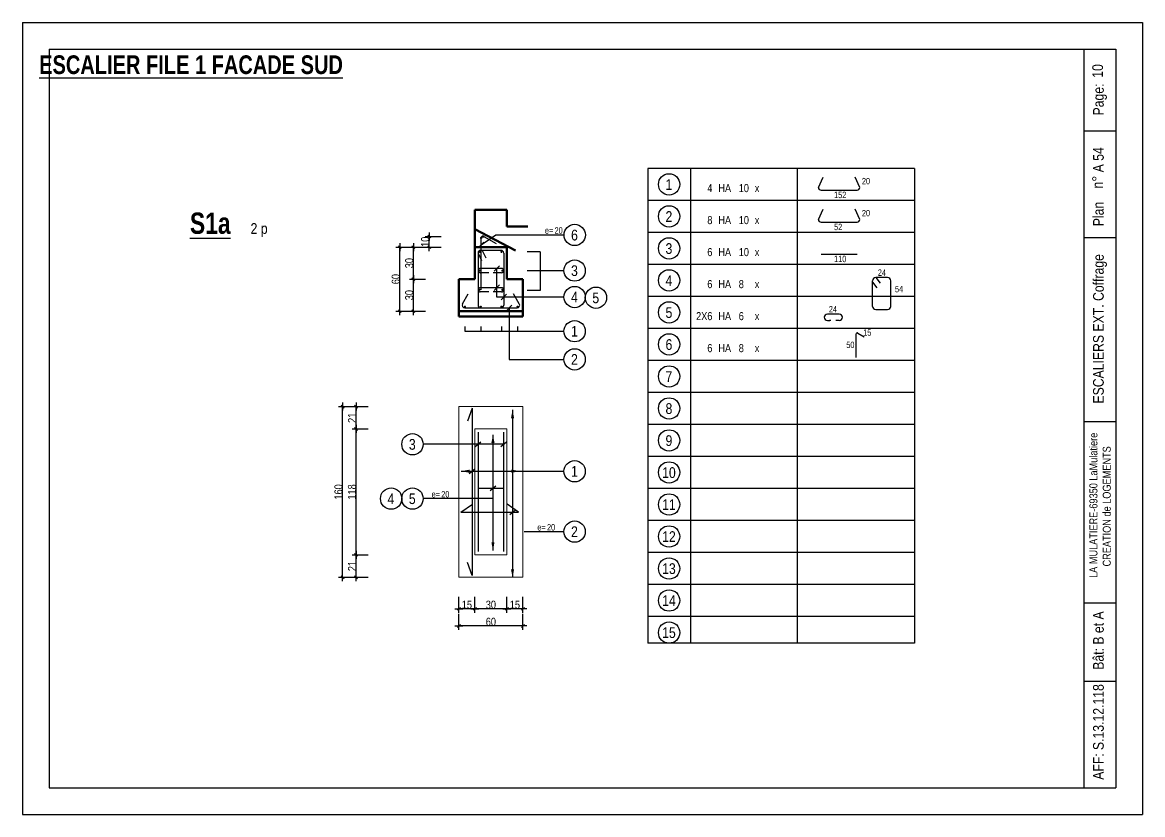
# Model space of a CAD drawing. Header units: centimetres. Extents: x 40138 to 55380, y -25189 to -21608.
# Drawn here: x 53280 to 55380, y -25189 to -23704 of the extents above; entities that cross this region are included whole.
import ezdxf
from ezdxf.enums import TextEntityAlignment as Align

# ---------------------------------------------------------------- set-up
doc = ezdxf.new("R2010")
doc.units = ezdxf.units.CM
doc.header["$LTSCALE"] = 25.4
doc.header["$PDMODE"] = 1
doc.header["$PDSIZE"] = -2
doc.linetypes.add('TIRETPT2', pattern=[12.7, 6.35, -3.175, 0, -3.175])
for name, color, linetype in [('01_cote_gen', 4, 'Continuous'), ('01_fenetres', 171, 'Continuous'), ('01_linteaux', 2, 'Continuous'), ('01_sem', 42, 'Continuous'), ('01_texte', 230, 'Continuous'), ('AA_COTES', 2, 'Continuous')]:
    doc.layers.add(name, color=color, linetype=linetype)
doc.layers.add('01_murs_coup', color=5, linetype='Continuous', lineweight=60)
doc.styles.add('impact', font='impact.ttf')
doc.styles.add('STYLE2', font='ARIALN.TTF')
doc.dimstyles.new('JB25', dxfattribs={"dimscale": 0.1, "dimtxt": 150, "dimasz": 15, "dimexe": 0.1, "dimexo": 0.1, "dimgap": 0.09, "dimtad": 1, "dimdec": 1, "dimlfac": 0.5, "dimdsep": 46, "dimtxsty": 'STYLE2', "dimblk1": 'BOND_G', "dimblk2": 'BOND_D', "dimsah": 1, "dimcen": 1.5, "dimdle": 0.01, "dimse1": 1, "dimse2": 1, "dimclrd": 4, "dimclre": 2, "dimclrt": 6, "dimazin": 2, "dimtfac": 2.333333, "dimtdec": 1, "dimtix": 1, "dimtmove": 2, "dimatfit": 3, "dimldrblk": 'BOND_G', "dimfxl": 1, "dimtolj": 1, "dimtzin": 0, "dimarcsym": 0})

# ---------------------------------------------------------------- blocks, each defined once
blk = doc.blocks.new('BOND_G')
at = {"layer": 'AA_COTES', "color": 0}
for p, q in [((0, -5), (0, 15)), ((5, 0), (-5, 0)), ((1.8, 1.8), (-1.8, -1.8))]:
    blk.add_line(p, q, dxfattribs=at)
blk = doc.blocks.new('BOND_D')
at = {"layer": 'AA_COTES', "color": 0}
for p, q in [((5, 0), (-5, 0)), ((-1.8, -1.8), (1.8, 1.8)), ((0, 5), (0, -15))]:
    blk.add_line(p, q, dxfattribs=at)
blk = doc.blocks.new('*D504')
at = {"layer": '01_cote_gen', "color": 4, "linetype": 'Continuous', "lineweight": -2, "transparency": 16777216}
blk.add_line((53880.4, -24742.6), (53880.4, -24425.6), dxfattribs=at)
at = {"layer": 'Defpoints', "color": 0, "linetype": 'Continuous', "transparency": 16777216}
for p in [(53880.4, -24424.1), (53932.9, -24424.1), (53932.9, -24744.1)]:
    blk.add_point(p, dxfattribs=at)
at = {"layer": '01_cote_gen', "color": 4, "linetype": 'Continuous', "lineweight": -2, "transparency": 16777216, "xscale": 1.5, "yscale": 1.5, "zscale": 1.5}
for name, p, rotation in [('BOND_D', (53880.4, -24424.1), 90), ('BOND_G', (53880.4, -24744.1), 270)]:
    blk.add_blockref(name, p, dxfattribs=dict(at, rotation=rotation))
at = {"layer": '01_cote_gen', "color": 6, "linetype": 'Continuous', "lineweight": 0, "transparency": 16777216, "insert": (53872.7, -24584.1), "char_height": 15, "attachment_point": 5, "rotation": 90, "style": 'STYLE2'}
blk.add_mtext('\\A1;160', dxfattribs=at)
blk = doc.blocks.new('*D515')
at = {"layer": '01_cote_gen', "color": 4, "linetype": 'Continuous', "lineweight": -2, "transparency": 16777216}
blk.add_line((54216.9, -24835.3), (54099.9, -24835.3), dxfattribs=at)
at = {"layer": 'Defpoints', "color": 0, "linetype": 'Continuous', "transparency": 16777216}
for p in [(54098.4, -24725.3), (54218.4, -24725.3), (54098.4, -24835.3)]:
    blk.add_point(p, dxfattribs=at)
at = {"layer": '01_cote_gen', "color": 4, "linetype": 'Continuous', "lineweight": -2, "transparency": 16777216, "xscale": 1.5, "yscale": 1.5, "zscale": 1.5, "rotation": 180}
blk.add_blockref('BOND_D', (54098.4, -24835.3), dxfattribs=at)
at = {"layer": '01_cote_gen', "color": 4, "linetype": 'Continuous', "lineweight": -2, "transparency": 16777216, "xscale": 1.5, "yscale": 1.5, "zscale": 1.5}
blk.add_blockref('BOND_G', (54218.4, -24835.3), dxfattribs=at)
at = {"layer": '01_cote_gen', "color": 6, "linetype": 'Continuous', "lineweight": 0, "transparency": 16777216, "insert": (54158.4, -24827.6), "char_height": 15, "attachment_point": 5, "style": 'STYLE2'}
blk.add_mtext('\\A1;60', dxfattribs=at)
blk = doc.blocks.new('*D516')
at = {"layer": '01_cote_gen', "color": 4, "linetype": 'Continuous', "lineweight": -2, "transparency": 16777216}
blk.add_line((54216.9, -24803.2), (54189.9, -24803.2), dxfattribs=at)
at = {"layer": 'Defpoints', "color": 0, "linetype": 'Continuous', "transparency": 16777216}
for p in [(54188.4, -24702.1), (54218.4, -24702.1), (54188.4, -24803.2)]:
    blk.add_point(p, dxfattribs=at)
at = {"layer": '01_cote_gen', "color": 4, "linetype": 'Continuous', "lineweight": -2, "transparency": 16777216, "xscale": 1.5, "yscale": 1.5, "zscale": 1.5, "rotation": 180}
blk.add_blockref('BOND_D', (54188.4, -24803.2), dxfattribs=at)
at = {"layer": '01_cote_gen', "color": 4, "linetype": 'Continuous', "lineweight": -2, "transparency": 16777216, "xscale": 1.5, "yscale": 1.5, "zscale": 1.5}
blk.add_blockref('BOND_G', (54218.4, -24803.2), dxfattribs=at)
at = {"layer": '01_cote_gen', "color": 6, "linetype": 'Continuous', "lineweight": 0, "transparency": 16777216, "insert": (54203.4, -24795.5), "char_height": 15, "attachment_point": 5, "style": 'STYLE2'}
blk.add_mtext('\\A1;15', dxfattribs=at)
blk = doc.blocks.new('*D517')
at = {"layer": '01_cote_gen', "color": 4, "linetype": 'Continuous', "lineweight": -2, "transparency": 16777216}
blk.add_line((54186.9, -24803.2), (54129.9, -24803.2), dxfattribs=at)
at = {"layer": 'Defpoints', "color": 0, "linetype": 'Continuous', "transparency": 16777216}
for p in [(54128.4, -24702.1), (54188.4, -24702.1), (54128.4, -24803.2)]:
    blk.add_point(p, dxfattribs=at)
at = {"layer": '01_cote_gen', "color": 4, "linetype": 'Continuous', "lineweight": -2, "transparency": 16777216, "xscale": 1.5, "yscale": 1.5, "zscale": 1.5, "rotation": 180}
blk.add_blockref('BOND_D', (54128.4, -24803.2), dxfattribs=at)
at = {"layer": '01_cote_gen', "color": 4, "linetype": 'Continuous', "lineweight": -2, "transparency": 16777216, "xscale": 1.5, "yscale": 1.5, "zscale": 1.5}
blk.add_blockref('BOND_G', (54188.4, -24803.2), dxfattribs=at)
at = {"layer": '01_cote_gen', "color": 6, "linetype": 'Continuous', "lineweight": 0, "transparency": 16777216, "insert": (54158.4, -24795.5), "char_height": 15, "attachment_point": 5, "style": 'STYLE2'}
blk.add_mtext('\\A1;30', dxfattribs=at)
blk = doc.blocks.new('*D518')
at = {"layer": '01_cote_gen', "color": 4, "linetype": 'Continuous', "lineweight": -2, "transparency": 16777216}
blk.add_line((54126.9, -24803.2), (54099.9, -24803.2), dxfattribs=at)
at = {"layer": 'Defpoints', "color": 0, "linetype": 'Continuous', "transparency": 16777216}
for p in [(54098.4, -24691.1), (54128.4, -24702.1), (54098.4, -24803.2)]:
    blk.add_point(p, dxfattribs=at)
at = {"layer": '01_cote_gen', "color": 4, "linetype": 'Continuous', "lineweight": -2, "transparency": 16777216, "xscale": 1.5, "yscale": 1.5, "zscale": 1.5, "rotation": 180}
blk.add_blockref('BOND_D', (54098.4, -24803.2), dxfattribs=at)
at = {"layer": '01_cote_gen', "color": 4, "linetype": 'Continuous', "lineweight": -2, "transparency": 16777216, "xscale": 1.5, "yscale": 1.5, "zscale": 1.5}
blk.add_blockref('BOND_G', (54128.4, -24803.2), dxfattribs=at)
at = {"layer": '01_cote_gen', "color": 6, "linetype": 'Continuous', "lineweight": 0, "transparency": 16777216, "insert": (54113.4, -24795.5), "char_height": 15, "attachment_point": 5, "style": 'STYLE2'}
blk.add_mtext('\\A1;15', dxfattribs=at)
blk = doc.blocks.new('*D505')
at = {"layer": '01_cote_gen', "color": 4, "linetype": 'Continuous', "lineweight": -2, "transparency": 16777216}
blk.add_line((53905.6, -24742.6), (53905.6, -24703.6), dxfattribs=at)
at = {"layer": 'Defpoints', "color": 0, "linetype": 'Continuous', "transparency": 16777216}
for p in [(53905.6, -24702.1), (54195.7, -24702.1), (54135.7, -24744.1)]:
    blk.add_point(p, dxfattribs=at)
at = {"layer": '01_cote_gen', "color": 4, "linetype": 'Continuous', "lineweight": -2, "transparency": 16777216, "xscale": 1.5, "yscale": 1.5, "zscale": 1.5}
for name, p, rotation in [('BOND_D', (53905.6, -24702.1), 90), ('BOND_G', (53905.6, -24744.1), 270)]:
    blk.add_blockref(name, p, dxfattribs=dict(at, rotation=rotation))
at = {"layer": '01_cote_gen', "color": 6, "linetype": 'Continuous', "lineweight": 0, "transparency": 16777216, "insert": (53898.1, -24723.1), "char_height": 15, "attachment_point": 5, "rotation": 90, "style": 'STYLE2'}
blk.add_mtext('\\A1;21', dxfattribs=at)
blk = doc.blocks.new('*D506')
at = {"layer": '01_cote_gen', "color": 4, "linetype": 'Continuous', "lineweight": -2, "transparency": 16777216}
blk.add_line((53905.6, -24700.6), (53905.6, -24467.6), dxfattribs=at)
at = {"layer": 'Defpoints', "color": 0, "linetype": 'Continuous', "transparency": 16777216}
for p in [(53905.6, -24466.1), (54195.7, -24466.1), (53928.1, -24702.1)]:
    blk.add_point(p, dxfattribs=at)
at = {"layer": '01_cote_gen', "color": 4, "linetype": 'Continuous', "lineweight": -2, "transparency": 16777216, "xscale": 1.5, "yscale": 1.5, "zscale": 1.5}
for name, p, rotation in [('BOND_D', (53905.6, -24466.1), 90), ('BOND_G', (53905.6, -24702.1), 270)]:
    blk.add_blockref(name, p, dxfattribs=dict(at, rotation=rotation))
at = {"layer": '01_cote_gen', "color": 6, "linetype": 'Continuous', "lineweight": 0, "transparency": 16777216, "insert": (53898, -24584.1), "char_height": 15, "attachment_point": 5, "rotation": 90, "style": 'STYLE2'}
blk.add_mtext('\\A1;118', dxfattribs=at)
blk = doc.blocks.new('*D507')
at = {"layer": '01_cote_gen', "color": 4, "linetype": 'Continuous', "lineweight": -2, "transparency": 16777216}
blk.add_line((53905.6, -24464.6), (53905.6, -24425.6), dxfattribs=at)
at = {"layer": 'Defpoints', "color": 0, "linetype": 'Continuous', "transparency": 16777216}
for p in [(53902.9, -24424.1), (53905.6, -24424.1), (53928.1, -24466.1)]:
    blk.add_point(p, dxfattribs=at)
at = {"layer": '01_cote_gen', "color": 4, "linetype": 'Continuous', "lineweight": -2, "transparency": 16777216, "xscale": 1.5, "yscale": 1.5, "zscale": 1.5}
for name, p, rotation in [('BOND_D', (53905.6, -24424.1), 90), ('BOND_G', (53905.6, -24466.1), 270)]:
    blk.add_blockref(name, p, dxfattribs=dict(at, rotation=rotation))
at = {"layer": '01_cote_gen', "color": 6, "linetype": 'Continuous', "lineweight": 0, "transparency": 16777216, "insert": (53898.1, -24445.1), "char_height": 15, "attachment_point": 5, "rotation": 90, "style": 'STYLE2'}
blk.add_mtext('\\A1;21', dxfattribs=at)
blk = doc.blocks.new('*D508')
at = {"layer": '01_cote_gen', "color": 4, "linetype": 'Continuous', "lineweight": -2, "transparency": 16777216}
blk.add_line((54013, -24243.7), (54013, -24186.7), dxfattribs=at)
at = {"layer": 'Defpoints', "color": 0, "linetype": 'Continuous', "transparency": 16777216}
for p in [(54013, -24185.2), (54080.2, -24185.2), (54080.2, -24245.2)]:
    blk.add_point(p, dxfattribs=at)
at = {"layer": '01_cote_gen', "color": 4, "linetype": 'Continuous', "lineweight": -2, "transparency": 16777216, "xscale": 1.5, "yscale": 1.5, "zscale": 1.5}
for name, p, rotation in [('BOND_D', (54013, -24185.2), 90), ('BOND_G', (54013, -24245.2), 270)]:
    blk.add_blockref(name, p, dxfattribs=dict(at, rotation=rotation))
at = {"layer": '01_cote_gen', "color": 6, "linetype": 'Continuous', "lineweight": 0, "transparency": 16777216, "insert": (54005.3, -24215.2), "char_height": 15, "attachment_point": 5, "rotation": 90, "style": 'STYLE2'}
blk.add_mtext('\\A1;30', dxfattribs=at)
blk = doc.blocks.new('*D509')
at = {"layer": '01_cote_gen', "color": 4, "linetype": 'Continuous', "lineweight": -2, "transparency": 16777216}
blk.add_line((54013, -24183.7), (54013, -24126.7), dxfattribs=at)
at = {"layer": 'Defpoints', "color": 0, "linetype": 'Continuous', "transparency": 16777216}
for p in [(54013, -24125.2), (54110.2, -24125.2), (54110.2, -24185.2)]:
    blk.add_point(p, dxfattribs=at)
at = {"layer": '01_cote_gen', "color": 4, "linetype": 'Continuous', "lineweight": -2, "transparency": 16777216, "xscale": 1.5, "yscale": 1.5, "zscale": 1.5}
for name, p, rotation in [('BOND_D', (54013, -24125.2), 90), ('BOND_G', (54013, -24185.2), 270)]:
    blk.add_blockref(name, p, dxfattribs=dict(at, rotation=rotation))
at = {"layer": '01_cote_gen', "color": 6, "linetype": 'Continuous', "lineweight": 0, "transparency": 16777216, "insert": (54005.3, -24155.2), "char_height": 15, "attachment_point": 5, "rotation": 90, "style": 'STYLE2'}
blk.add_mtext('\\A1;30', dxfattribs=at)
blk = doc.blocks.new('*D510')
at = {"layer": '01_cote_gen', "color": 4, "linetype": 'Continuous', "lineweight": -2, "transparency": 16777216}
blk.add_line((53987.7, -24243.7), (53987.7, -24126.7), dxfattribs=at)
at = {"layer": 'Defpoints', "color": 0, "linetype": 'Continuous', "transparency": 16777216}
for p in [(53987.7, -24125.2), (54112.6, -24125.2), (54082.6, -24245.2)]:
    blk.add_point(p, dxfattribs=at)
at = {"layer": '01_cote_gen', "color": 4, "linetype": 'Continuous', "lineweight": -2, "transparency": 16777216, "xscale": 1.5, "yscale": 1.5, "zscale": 1.5}
for name, p, rotation in [('BOND_D', (53987.7, -24125.2), 90), ('BOND_G', (53987.7, -24245.2), 270)]:
    blk.add_blockref(name, p, dxfattribs=dict(at, rotation=rotation))
at = {"layer": '01_cote_gen', "color": 6, "linetype": 'Continuous', "lineweight": 0, "transparency": 16777216, "insert": (53980, -24185.2), "char_height": 15, "attachment_point": 5, "rotation": 90, "style": 'STYLE2'}
blk.add_mtext('\\A1;60', dxfattribs=at)
blk = doc.blocks.new('*D519')
at = {"layer": '01_cote_gen', "color": 4, "linetype": 'Continuous', "lineweight": -2, "transparency": 16777216}
blk.add_line((54042.8, -24123.7), (54042.8, -24106.7), dxfattribs=at)
at = {"layer": 'Defpoints', "color": 0, "linetype": 'Continuous', "transparency": 16777216}
for p in [(54042.8, -24105.2), (54134.5, -24105.2), (54132, -24125.2)]:
    blk.add_point(p, dxfattribs=at)
at = {"layer": '01_cote_gen', "color": 4, "linetype": 'Continuous', "lineweight": -2, "transparency": 16777216, "xscale": 1.5, "yscale": 1.5, "zscale": 1.5}
for name, p, rotation in [('BOND_D', (54042.8, -24105.2), 90), ('BOND_G', (54042.8, -24125.2), 270)]:
    blk.add_blockref(name, p, dxfattribs=dict(at, rotation=rotation))
at = {"layer": '01_cote_gen', "color": 6, "linetype": 'Continuous', "lineweight": 0, "transparency": 16777216, "insert": (54035.2, -24115.2), "char_height": 15, "attachment_point": 5, "rotation": 90, "style": 'STYLE2'}
blk.add_mtext('\\A1;10', dxfattribs=at)

msp = doc.modelspace()

# ---------------------------------------------------------------- linework, layer by layer
at = {"layer": '01_fenetres', "ltscale": 30}
for p, q in [((53330.12, -23753.95), (55330.12, -23753.95)), ((53330.12, -23753.95), (53330.12, -25138.95)), ((55270.12, -23753.95), (55330.12, -23753.95)), ((55270.12, -23753.95), (55270.12, -25138.95)), ((55270.12, -23753.95), (55330.12, -23753.95)), ((55270.12, -23753.95), (55270.12, -25138.95)), ((55330.12, -23753.95), (55330.12, -25138.95)), ((55330.12, -23753.95), (55330.12, -25138.95)), ((55330.12, -23753.95), (55330.12, -25138.95)), ((55330.12, -23753.95), (55330.12, -25138.95)), ((55330.12, -23908.09), (55270.12, -23908.09)), ((55330.12, -24108.09), (55270.12, -24108.09)), ((55270.12, -24451.81), (55330.12, -24451.81)), ((55270.12, -24791.98), (55330.12, -24791.98)), ((55270.12, -24938.95), (55330.12, -24938.95)), ((53330.12, -25138.95), (55330.12, -25138.95))]:
    msp.add_line(p, q, dxfattribs=at)
at = {"layer": '01_linteaux', "linetype": 'Continuous'}
for p, q in [((54772.34, -24013.42), (54781.03, -23994.2)), ((54849.92, -24013.42), (54841.23, -23994.2)), ((54777.34, -24018.42), (54844.92, -24018.42)), ((54772.34, -24073.42), (54781.03, -24054.2)), ((54849.92, -24073.42), (54841.23, -24054.2)), ((54777.34, -24078.42), (54844.92, -24078.42)), ((54168.84, -24119.04), (54145.77, -24105.71)), ((54139.9, -24205.25), (54139.9, -24109.24)), ((54134.36, -24136.24), (54134.36, -24234.24)), ((54134.36, -24136.24), (54141.09, -24150.16)), ((54177.36, -24131.24), (54139.36, -24131.24)), ((54141.96, -24131.24), (54148.7, -24145.16)), ((54182.36, -24136.24), (54182.36, -24234.24)), ((54777.34, -24138.42), (54844.92, -24138.42)), ((54178.36, -24165.24), (54138.36, -24165.24)), ((54154.36, -24173.24), (54138.36, -24173.24)), ((54178.36, -24173.24), (54162.36, -24173.24)), ((54874.02, -24236.21), (54874.02, -24188.21)), ((54874.02, -24190.76), (54882.02, -24201.49)), ((54902.02, -24182.21), (54880.02, -24182.21)), ((54880.02, -24182.21), (54888.02, -24192.94)), ((54908.02, -24236.21), (54908.02, -24188.21)), ((54105.03, -24231.74), (54115.89, -24212.94)), ((54178.36, -24201.24), (54138.36, -24201.24)), ((54154.36, -24209.24), (54138.36, -24209.24)), ((54178.36, -24209.24), (54162.36, -24209.24)), ((54211.69, -24231.74), (54200.83, -24212.94)), ((54109.36, -24239.24), (54207.36, -24239.24)), ((54139.36, -24239.24), (54177.36, -24239.24)), ((54811.39, -24250.81), (54789.39, -24250.81)), ((54880.02, -24242.21), (54902.02, -24242.21)), ((54789.39, -24262.81), (54793.58, -24262.81)), ((54795.42, -24262.81), (54793.21, -24262.81)), ((54811.39, -24262.81), (54804.8, -24262.81)), ((54843.33, -24332.27), (54843.33, -24287.88)), ((54846.4, -24286.19), (54857.91, -24293.43)), ((54123.09, -24427.07), (54114.41, -24451.72)), ((54123.09, -24427.07), (54123.09, -24741.07)), ((54134.36, -24472.07), (54134.36, -24696.07)), ((54182.36, -24696.07), (54182.36, -24472.07)), ((54134.36, -24576.81), (54182.36, -24576.81)), ((54102.16, -24621.86), (54123.86, -24607.35)), ((54210.36, -24621.86), (54188.66, -24607.35)), ((54102.16, -24621.86), (54210.36, -24621.86)), ((54123.09, -24741.07), (54114.41, -24716.43))]:
    msp.add_line(p, q, dxfattribs=at)
at = {"layer": '01_linteaux', "linetype": 'Continuous', "const_width": 2, "flags": 128}
for points in [[(54138.73, -24134.08, -1), (54136.73, -24134.08, -1)], [(54179.11, -24134.08, -1), (54177.11, -24134.08, -1)], [(54136.02, -24169.21, 1), (54138.02, -24169.21, 1)], [(54180.7, -24169.21, -1), (54178.7, -24169.21, -1)], [(54136.02, -24205.21, 1), (54138.02, -24205.21, 1)], [(54180.7, -24205.21, -1), (54178.7, -24205.21, -1)], [(54110.65, -24236.87, -1), (54108.65, -24236.87, -1)], [(54140.54, -24236.87, -1), (54138.54, -24236.87, -1)], [(54179.11, -24236.87, -1), (54177.11, -24236.87, -1)], [(54209.23, -24236.87, -1), (54207.23, -24236.87, -1)]]:
    msp.add_lwpolyline(points, format="xyb", close=True, dxfattribs=at)
at = {"layer": '01_linteaux', "linetype": 'Continuous'}
for centre, radius, start, end in [((54777.34, -24013.42), 5, 180, 270), ((54844.92, -24013.42), 5, 270, 0), ((54777.34, -24073.42), 5, 180, 270), ((54844.92, -24073.42), 5, 270, 0), ((54139.36, -24136.24), 5, 90, 180), ((54177.36, -24136.24), 5, 0, 90), ((54138.36, -24169.24), 4, 90, 270), ((54178.36, -24169.24), 4, 270, 90), ((54880.02, -24188.21), 6, 90.00091, 180), ((54902.02, -24188.21), 6, 0, 90.00091), ((54138.36, -24205.24), 4, 90, 270), ((54178.36, -24205.24), 4, 270, 90), ((54109.36, -24234.24), 5, 150, 270), ((54207.36, -24234.24), 5, 270, 30), ((54139.36, -24234.24), 5, 180, 270), ((54177.36, -24234.24), 5, 270, 0), ((54789.39, -24256.81), 6, 90.00091, 180), ((54811.39, -24256.81), 6, 0, 90.00091), ((54880.02, -24236.21), 6, 180, 270), ((54902.02, -24236.21), 6, 270, 0), ((54789.39, -24256.81), 6, 180, 269.99909), ((54811.39, -24256.81), 6, 269.99909, 360), ((54845.33, -24287.88), 2, 57.83848, 180)]:
    msp.add_arc(centre, radius, start, end, dxfattribs=at)
at = {"layer": '01_murs_coup', "color": 2, "linetype": 'TIRETPT2'}
for p, q in [((54128.36, -24091.31), (54128.36, -24055.13)), ((54188.36, -24055.13), (54128.36, -24055.13)), ((54188.36, -24086.8), (54188.36, -24055.13)), ((54227.86, -24086.8), (54188.36, -24086.8)), ((54204.31, -24131.4), (54128.36, -24091.31)), ((54128.36, -24125.24), (54128.36, -24091.31)), ((54188.36, -24125.24), (54188.36, -24122.98))]:
    msp.add_line(p, q, dxfattribs=at)
at = {"layer": '01_murs_coup'}
for p, q in [((54188.36, -24125.24), (54128.36, -24125.24)), ((54128.36, -24125.24), (54128.36, -24185.24)), ((54188.36, -24125.24), (54188.36, -24185.24)), ((54098.36, -24185.24), (54128.36, -24185.24)), ((54098.36, -24185.24), (54098.36, -24255.24)), ((54188.36, -24185.24), (54218.36, -24185.24)), ((54218.36, -24185.24), (54218.36, -24255.24)), ((54098.36, -24245.24), (54218.36, -24245.24)), ((54098.36, -24255.24), (54218.36, -24255.24))]:
    msp.add_line(p, q, dxfattribs=at)
at = {"layer": '01_murs_coup', "color": 2, "linetype": 'TIRETPT2'}
msp.add_arc((54143.9, -24109.24), 4, 62.17545, 180, dxfattribs=at)
at = {"layer": '01_sem', "lineweight": 0, "ltscale": 7}
for p, q in [((54218.36, -24424.07), (54098.36, -24424.07)), ((54098.36, -24424.07), (54098.36, -24744.07)), ((54218.36, -24424.07), (54218.36, -24744.07)), ((54188.36, -24466.07), (54128.36, -24466.07)), ((54128.36, -24466.07), (54128.36, -24702.07)), ((54188.36, -24702.07), (54188.36, -24466.07)), ((54128.36, -24702.07), (54188.36, -24702.07)), ((54218.36, -24744.07), (54098.36, -24744.07))]:
    msp.add_line(p, q, dxfattribs=at)
at = {"layer": '01_texte', "ltscale": 30}
for p, q in [((53280.12, -23703.95), (53280.12, -25188.95)), ((53280.12, -23703.95), (55380.12, -23703.95)), ((55380.12, -23703.95), (55380.12, -25188.95)), ((54452.56, -23977.64), (54452.56, -24867.64)), ((54952.56, -23977.64), (54452.56, -23977.64)), ((54532.56, -23977.64), (54532.56, -24867.64)), ((54732.56, -23977.64), (54732.56, -24867.64)), ((54952.56, -23977.64), (54952.56, -24867.64)), ((54952.56, -24037.64), (54452.56, -24037.64)), ((54952.56, -24097.64), (54452.56, -24097.64)), ((54952.56, -24157.64), (54452.56, -24157.64)), ((54952.56, -24217.64), (54452.56, -24217.64)), ((54952.56, -24277.64), (54452.56, -24277.64)), ((54952.56, -24337.64), (54452.56, -24337.64)), ((54952.56, -24397.64), (54452.56, -24397.64)), ((54199, -24430.48), (54199, -24744.48)), ((54952.56, -24457.64), (54452.56, -24457.64)), ((54162.26, -24476.84), (54162.26, -24693.72)), ((54129.03, -24499.1), (54139.69, -24490.33)), ((54177.03, -24499.1), (54187.69, -24490.33)), ((54952.56, -24517.64), (54452.56, -24517.64)), ((54102.92, -24545.28), (54295.42, -24545.28)), ((54117.76, -24549.67), (54128.42, -24540.9)), ((54156.93, -24581.19), (54167.6, -24572.42)), ((54952.56, -24577.64), (54452.56, -24577.64)), ((54193.66, -24626.25), (54204.33, -24617.48)), ((54952.56, -24637.64), (54452.56, -24637.64)), ((54220.73, -24658.46), (54295.42, -24658.46)), ((54952.56, -24697.64), (54452.56, -24697.64)), ((54952.56, -24757.64), (54452.56, -24757.64)), ((54952.56, -24817.64), (54452.56, -24817.64)), ((54952.56, -24867.64), (54452.56, -24867.64)), ((53280.12, -25188.95), (55380.12, -25188.95))]:
    msp.add_line(p, q, dxfattribs=at)
at = {"layer": '01_texte'}
for p, q in [((54139.9, -24120.89), (54167.58, -24102.43)), ((54167.58, -24102.43), (54295.47, -24102.43)), ((54144.9, -24115.68), (54134.9, -24126.1)), ((54250.63, -24134.25), (54226.12, -24134.25)), ((54250.63, -24134.25), (54250.63, -24206.65)), ((54174.78, -24160.03), (54164.78, -24170.45)), ((54169.78, -24218.76), (54169.78, -24165.24)), ((54226.12, -24169.09), (54295.42, -24169.09)), ((54174.78, -24196.03), (54164.78, -24206.45)), ((54250.63, -24206.65), (54226.12, -24206.65)), ((54295.42, -24218.76), (54169.78, -24218.76)), ((54187.36, -24213.55), (54177.36, -24223.97)), ((54197.49, -24234.03), (54187.49, -24244.45)), ((54192.49, -24239.24), (54192.49, -24335.57)), ((54109.59, -24273.9), (54109.59, -24282.77)), ((54139.48, -24273.9), (54139.48, -24282.77)), ((54178.21, -24273.9), (54178.21, -24282.77)), ((54208.27, -24273.9), (54208.27, -24282.77)), ((54109.59, -24282.77), (54295.42, -24282.77)), ((54192.49, -24335.57), (54295.42, -24335.57)), ((54182.36, -24494.71), (54031.42, -24494.71)), ((54162.26, -24596.57), (54031.42, -24596.57))]:
    msp.add_line(p, q, dxfattribs=at)
for centre in [(54492.56, -24007.64), (54492.56, -24067.64), (54315.47, -24102.43), (54492.56, -24127.64), (54315.42, -24169.09), (54492.56, -24187.64), (54315.42, -24218.76), (54355.38, -24220.05), (54492.56, -24247.64), (54315.42, -24282.77), (54492.56, -24307.64), (54315.42, -24335.57), (54492.56, -24367.64), (54492.56, -24427.64), (54011.42, -24494.71), (54492.56, -24487.64), (54315.42, -24545.28), (54492.56, -24547.64), (53971.42, -24596.57), (54011.42, -24596.57), (54492.56, -24607.64), (54315.42, -24658.46), (54492.56, -24667.64), (54492.56, -24727.64), (54492.56, -24787.64), (54492.56, -24847.64)]:
    msp.add_circle(centre, 20, dxfattribs=at)
at = {"layer": '01_texte', "ltscale": 30}
for points in [[(54199, -24430.48), (54196.05, -24445.85), (54199, -24445.85)], [(54199, -24430.48), (54201.94, -24445.85), (54199, -24445.85)], [(54162.26, -24476.84), (54159.32, -24492.2), (54162.26, -24492.2)], [(54162.26, -24476.84), (54165.21, -24492.2), (54162.26, -24492.2)], [(54102.92, -24545.28), (54118.29, -24542.33), (54118.29, -24545.28)], [(54102.92, -24545.28), (54118.29, -24548.23), (54118.29, -24545.28)], [(54212.35, -24545.28), (54196.99, -24542.33), (54196.99, -24545.28)], [(54212.35, -24545.28), (54196.99, -24548.23), (54196.99, -24545.28)], [(54162.26, -24693.72), (54159.32, -24678.36), (54162.26, -24678.36)], [(54162.26, -24693.72), (54165.21, -24678.36), (54162.26, -24678.36)], [(54199, -24744.48), (54196.05, -24729.12), (54199, -24729.12)], [(54199, -24744.48), (54201.94, -24729.12), (54199, -24729.12)]]:
    msp.add_solid(points, dxfattribs=at)

# ---------------------------------------------------------------- texts
at = {"layer": '01_texte', "style": 'impact'}
msp.add_text('%%UESCALIER FILE 1 FACADE SUD', height=35, dxfattribs=at).set_placement((53596.25, -23811.22), align=Align.BOTTOM_CENTER)
at = {"layer": '01_texte', "style": 'STYLE2'}
for s, height, p in [('10', 20, (55305.83, -23807.69)), ('Page:', 20, (55307.27, -23878.37)), ('A 54', 20, (55307.27, -23985.01)), ('n%%D', 20, (55305.83, -24015.36)), ('Plan', 20, (55307.27, -24086.04)), ('ESCALIERS EXT. Coffrage', 20, (55307.27, -24418.37)), ('LA MULATIERE-69350 LaMulatiere', 15, (55295.41, -24745.28)), ('CREATION de LOGEMENTS', 15, (55320.41, -24723.8)), ('Bât: B et A', 20, (55307.27, -24917.49)), ('S.13.12.118', 20, (55307.27, -25067.99)), ('AFF:', 20, (55307.27, -25123.66))]:
    msp.add_text(s, height=height, rotation=90, dxfattribs=at).set_placement(p)
for s, p in [('1', (54492.16, -24007.87)), ('2', (54492.16, -24067.87)), ('6', (54315.07, -24102.66)), ('3', (54492.16, -24127.87)), ('3', (54315.01, -24169.32)), ('4', (54492.16, -24187.87)), ('4', (54315.01, -24218.99)), ('5', (54354.97, -24220.28)), ('5', (54492.16, -24247.87)), ('1', (54315.01, -24282.99)), ('6', (54492.16, -24307.87)), ('2', (54315.01, -24335.8)), ('7', (54492.16, -24367.87)), ('8', (54492.16, -24427.87)), ('3', (54011.02, -24494.94)), ('9', (54492.16, -24487.87)), ('1', (54315.01, -24545.51)), ('10', (54492.16, -24547.87)), ('4', (53971.02, -24596.8)), ('5', (54011.02, -24596.8)), ('11', (54492.16, -24607.87)), ('2', (54315.01, -24658.69)), ('12', (54492.16, -24667.87)), ('13', (54492.16, -24727.87)), ('14', (54492.16, -24787.87)), ('15', (54492.16, -24847.87))]:
    msp.add_text(s, height=20, dxfattribs=at).set_placement(p, align=Align.MIDDLE_CENTER)
at = {"layer": '01_texte'}
for s, height, style, p in [('20', 12, 'STYLE2', (54853.91, -24007.47)), ('HA', 15, 'STYLE2', (54584.86, -24022.04)), ('10', 15, 'STYLE2', (54623.02, -24022.04)), ('x', 15, 'STYLE2', (54653.12, -24022.04)), ('152', 12, 'STYLE2', (54801.71, -24033.31)), ('%%US1a', 40, 'impact', (53594.14, -24100.34)), ('20', 12, 'STYLE2', (54853.91, -24067.47)), ('2 p', 20, 'STYLE2', (53707.9, -24100.3)), ('HA', 15, 'STYLE2', (54584.86, -24082.04)), ('10', 15, 'STYLE2', (54623.02, -24082.04)), ('x', 15, 'STYLE2', (54653.12, -24082.04)), ('52', 12, 'STYLE2', (54801.71, -24093.31)), ('e= ', 12, 'STYLE2', (54259.57, -24100.03)), ('20', 12, 'STYLE2', (54277.73, -24100.03)), ('HA', 15, 'STYLE2', (54584.86, -24142.04)), ('10', 15, 'STYLE2', (54623.02, -24142.04)), ('x', 15, 'STYLE2', (54653.12, -24142.04)), ('110', 12, 'STYLE2', (54801.71, -24153.31)), ('24', 12, 'STYLE2', (54883.84, -24179.05)), ('HA', 15, 'STYLE2', (54584.86, -24202.04)), ('8', 15, 'STYLE2', (54623.02, -24202.04)), ('x', 15, 'STYLE2', (54653.12, -24202.04)), ('54', 12, 'STYLE2', (54915.88, -24209.84)), ('HA', 15, 'STYLE2', (54584.86, -24262.04)), ('6', 15, 'STYLE2', (54623.02, -24262.04)), ('x', 15, 'STYLE2', (54653.12, -24262.04)), ('24', 12, 'STYLE2', (54791.96, -24247.57)), ('15', 12, 'STYLE2', (54856.38, -24291.23)), ('HA', 15, 'STYLE2', (54584.86, -24322.04)), ('8', 15, 'STYLE2', (54623.02, -24322.04)), ('x', 15, 'STYLE2', (54653.12, -24322.04)), ('50', 12, 'STYLE2', (54824.67, -24314.38)), ('e= ', 12, 'STYLE2', (54047.2, -24594.52)), ('20', 12, 'STYLE2', (54065.36, -24594.52)), ('e= ', 12, 'STYLE2', (54245.43, -24656.4)), ('20', 12, 'STYLE2', (54263.59, -24656.4))]:
    msp.add_text(s, height=height, dxfattribs=dict(at, style=style)).set_placement(p)
at = {"layer": '01_texte', "style": 'STYLE2'}
for s, p in [('4', (54573.65, -24022.04)), ('8', (54573.65, -24082.04)), ('6', (54573.65, -24142.04)), ('6', (54573.65, -24202.04)), ('2X6', (54573.65, -24262.04)), ('6', (54573.65, -24322.04))]:
    msp.add_text(s, height=15, dxfattribs=at).set_placement(p, align=Align.RIGHT)

# ---------------------------------------------------------------- dimensions: what is measured, and where the dimension line sits
at = {"layer": '01_cote_gen', "linetype": 'Continuous', "lineweight": 0}
for base, p1, p2, picture, middle in [((54042.82, -24105.24), (54132, -24125.24), (54134.52, -24105.24), '*D519', (54035.15, -24115.24)), ((53987.69, -24125.24), (54082.6, -24245.24), (54112.6, -24125.24), '*D510', (53980.02, -24185.24)), ((54012.96, -24125.24), (54110.18, -24185.24), (54110.18, -24125.24), '*D509', (54005.29, -24155.24)), ((54012.96, -24185.24), (54080.18, -24245.24), (54080.18, -24185.24), '*D508', (54005.29, -24215.24)), ((53880.37, -24424.07), (53932.85, -24744.07), (53932.85, -24424.07), '*D504', (53872.71, -24584.07)), ((53905.64, -24424.07), (53928.14, -24466.07), (53902.87, -24424.07), '*D507', (53898.1, -24445.07)), ((53905.64, -24466.07), (53928.14, -24702.07), (54195.73, -24466.07), '*D506', (53897.98, -24584.07)), ((53905.64, -24702.07), (54135.73, -24744.07), (54195.73, -24702.07), '*D505', (53898.1, -24723.07))]:
    dim = msp.add_linear_dim(base=base, p1=p1, p2=p2, angle=90, dimstyle='JB25', dxfattribs=at)
    dim.commit()
    dim.dimension.update_dxf_attribs({"geometry": picture, "text_midpoint": middle})
for base, p1, p2, picture, middle in [((54098.36, -24803.15), (54128.36, -24702.07), (54098.36, -24691.1), '*D518', (54113.36, -24795.49)), ((54128.36, -24803.15), (54188.36, -24702.07), (54128.36, -24702.07), '*D517', (54158.36, -24795.49)), ((54188.36, -24803.15), (54218.36, -24702.07), (54188.36, -24702.07), '*D516', (54203.36, -24795.49)), ((54098.36, -24835.32), (54218.36, -24725.34), (54098.36, -24725.34), '*D515', (54158.36, -24827.65))]:
    dim = msp.add_linear_dim(base=base, p1=p1, p2=p2, dimstyle='JB25', dxfattribs=at)
    dim.commit()
    dim.dimension.update_dxf_attribs({"geometry": picture, "text_midpoint": middle})

doc.saveas('drawing.dxf')
